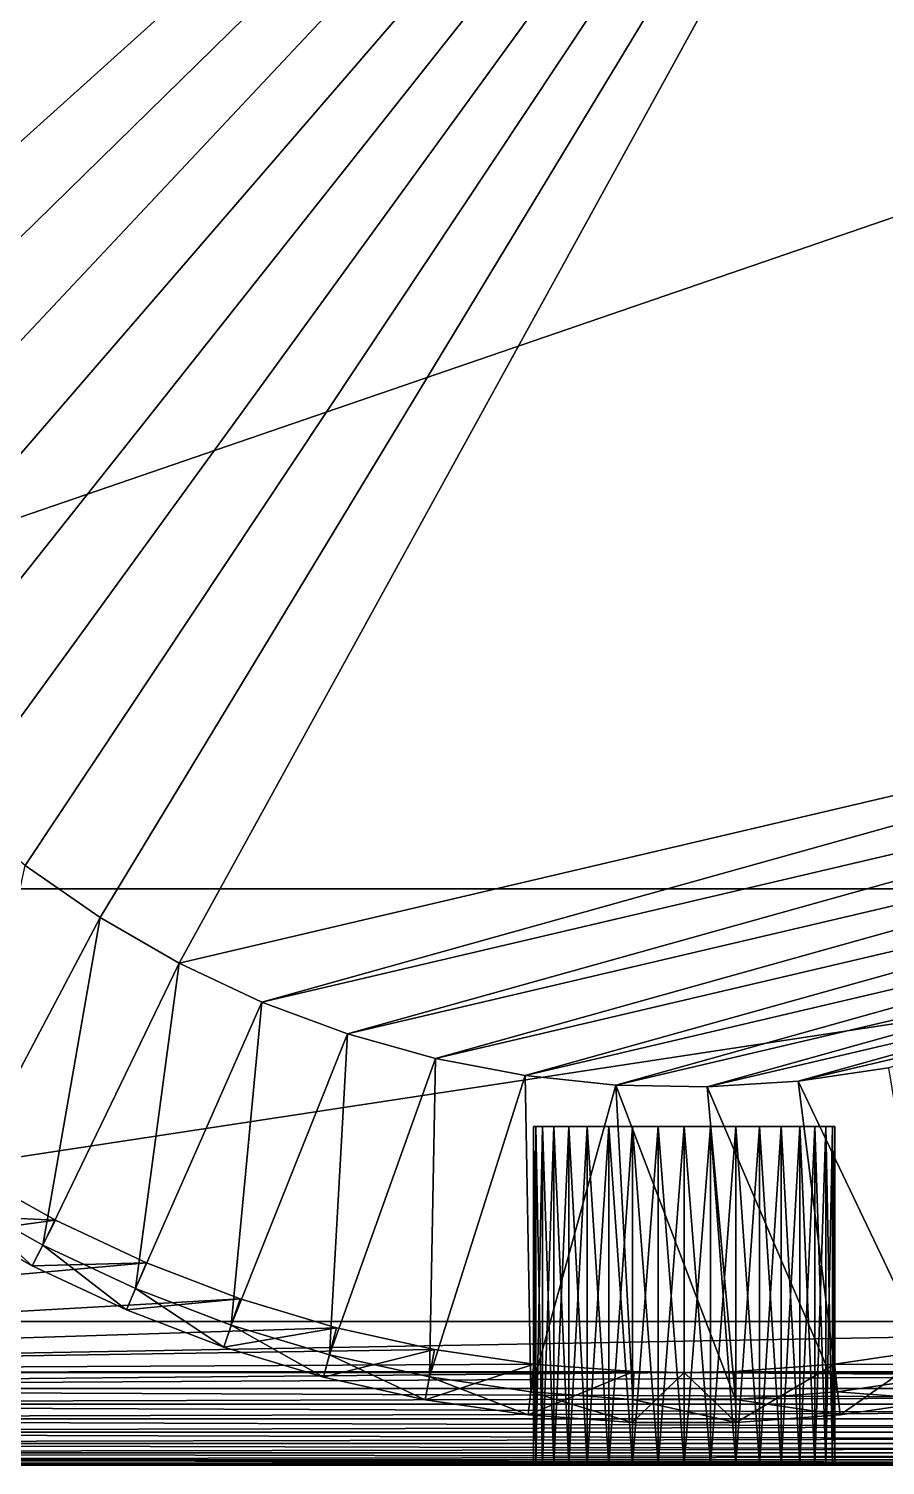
# Model space of a CAD drawing. Header units: metres. Extents: x 0 to 119, y 0 to 68.
# Drawn here: x 25.64 to 44.11, y 0 to 30.97 of the extents above; entities that cross this region are included whole.
import ezdxf

# ---------------------------------------------------------------- set-up
doc = ezdxf.new("R2010")
doc.units = ezdxf.units.M

msp = doc.modelspace()

# ---------------------------------------------------------------- linework, layer by layer
for points in [[(16.353516, 29.683571, 12.2), (16.271097, 31.65, 12.2), (51.521099, 52.001595, 12.2)], [(51.521099, 52.001595, 12.2), (16.600191, 27.730934, 12.2), (16.353516, 29.683571, 12.2)], [(17.009394, 25.805788, 12.2), (16.600191, 27.730934, 12.2), (51.521099, 52.001595, 12.2)], [(18.30278, 22.091688, 12.2), (17.009394, 25.805788, 12.2), (51.521099, 52.001595, 12.2)], [(18.30278, 22.091688, 12.2), (51.521099, 52.001595, 12.2), (19.177891, 20.328789, 12.2)], [(19.177891, 20.328789, 12.2), (51.521099, 52.001595, 12.2), (20.197449, 18.645298, 12.2)], [(51.521099, 52.001595, 12.2), (21.354303, 17.053026, 12.2), (20.197449, 18.645298, 12.2)], [(51.521099, 52.001595, 12.2), (22.640337, 15.563144, 12.2), (21.354303, 17.053026, 12.2)], [(24.04653, 14.186096, 12.2), (22.640337, 15.563144, 12.2), (51.521099, 52.001595, 12.2)], [(51.521099, 52.001595, 12.2), (25.563019, 12.931547, 12.2), (24.04653, 14.186096, 12.2)], [(51.521099, 52.001595, 12.2), (27.179169, 11.808294, 12.2), (25.563019, 12.931547, 12.2)], [(28.883642, 10.824216, 12.2), (27.179169, 11.808294, 12.2), (51.521099, 52.001595, 12.2)], [(58.782997, 17.837046, 12.2), (28.883642, 10.824216, 12.2), (51.521099, 52.001595, 12.2)], [(63.396095, 33.475002, 40), (2.121098, 33.475002, 40), (2.121098, 12.425, 40)], [(63.396095, 33.475002, 40), (2.121098, 12.425, 40), (63.396095, 12.425, 40)], [(30.664482, 9.986217, 12.2), (28.883642, 10.824216, 12.2), (58.782997, 17.837046, 12.2)], [(57.560482, 16.294615, 12.2), (30.664482, 9.986217, 12.2), (58.782997, 17.837046, 12.2)], [(57.560482, 16.294615, 12.2), (32.509201, 9.300173, 12.2), (30.664482, 9.986217, 12.2)], [(56.213184, 14.859893, 12.2), (32.509201, 9.300173, 12.2), (57.560482, 16.294615, 12.2)], [(56.213184, 14.859893, 12.2), (34.40485, 8.770896, 12.2), (32.509201, 9.300173, 12.2)], [(54.750561, 13.542939, 12.2), (34.40485, 8.770896, 12.2), (56.213184, 14.859893, 12.2)], [(54.750561, 13.542939, 12.2), (36.338146, 8.4021, 12.2), (34.40485, 8.770896, 12.2)], [(53.182865, 12.352994, 12.2), (36.338146, 8.4021, 12.2), (54.750561, 13.542939, 12.2)], [(27.179169, 11.808294, 6.199999), (24.012653, 5.828809, 6.199999), (25.563019, 12.931547, 6.199999)], [(27.179169, 11.808294, 12.2), (27.179169, 11.808294, 6.199999), (25.563019, 12.931547, 6.199999)], [(27.179169, 11.808294, 12.2), (25.563019, 12.931547, 6.199999), (25.563019, 12.931547, 12.2)], [(63.396095, 12.425, 40), (2.121098, 12.425, 40), (2.121098, 3.1, 40)], [(63.396095, 12.425, 40), (2.121098, 3.1, 40), (63.396095, 3.1, 40)], [(53.182865, 12.352994, 12.2), (38.295521, 8.196372, 12.2), (36.338146, 8.4021, 12.2)], [(51.521099, 11.298403, 12.2), (38.295521, 8.196372, 12.2), (53.182865, 12.352994, 12.2)], [(27.179169, 11.808294, 6.199999), (25.939518, 4.7474, 6.199999), (24.012653, 5.828809, 6.199999)], [(28.883642, 10.824216, 6.199999), (25.939518, 4.7474, 6.199999), (27.179169, 11.808294, 6.199999)], [(28.883642, 10.824216, 12.2), (28.883642, 10.824216, 6.199999), (27.179169, 11.808294, 6.199999)], [(28.883642, 10.824216, 12.2), (27.179169, 11.808294, 6.199999), (27.179169, 11.808294, 12.2)], [(51.521099, 11.298403, 12.2), (40.263248, 8.155154, 12.2), (38.295521, 8.196372, 12.2)], [(49.776913, 10.386564, 12.2), (40.263248, 8.155154, 12.2), (51.521099, 11.298403, 12.2)], [(28.883642, 10.824216, 6.199999), (27.94018, 3.809528, 6.199999), (25.939518, 4.7474, 6.199999)], [(30.664482, 9.986217, 6.199999), (27.94018, 3.809528, 6.199999), (28.883642, 10.824216, 6.199999)], [(30.664482, 9.986217, 12.2), (30.664482, 9.986217, 6.199999), (28.883642, 10.824216, 6.199999)], [(30.664482, 9.986217, 12.2), (28.883642, 10.824216, 6.199999), (28.883642, 10.824216, 12.2)], [(49.776913, 10.386564, 12.2), (42.227516, 8.278736, 12.2), (40.263248, 8.155154, 12.2)], [(47.962543, 9.623873, 12.2), (42.227516, 8.278736, 12.2), (49.776913, 10.386564, 12.2)], [(30.664482, 9.986217, 6.199999), (30.003965, 3.020197, 6.199999), (27.94018, 3.809528, 6.199999)], [(32.509201, 9.300173, 6.199999), (30.003965, 3.020197, 6.199999), (30.664482, 9.986217, 6.199999)], [(32.509201, 9.300173, 12.2), (32.509201, 9.300173, 6.199999), (30.664482, 9.986217, 6.199999)], [(32.509201, 9.300173, 12.2), (30.664482, 9.986217, 6.199999), (30.664482, 9.986217, 12.2)], [(47.962543, 9.623873, 12.2), (44.174561, 8.566249, 12.2), (42.227516, 8.278736, 12.2)], [(32.509201, 9.300173, 6.199999), (32.119862, 2.383618, 6.199999), (30.003965, 3.020197, 6.199999)], [(34.40485, 8.770896, 6.199999), (32.119862, 2.383618, 6.199999), (32.509201, 9.300173, 6.199999)], [(34.40485, 8.770896, 12.2), (34.40485, 8.770896, 6.199999), (32.509201, 9.300173, 6.199999)], [(34.40485, 8.770896, 12.2), (32.509201, 9.300173, 6.199999), (32.509201, 9.300173, 12.2)], [(34.40485, 8.770896, 6.199999), (34.276581, 1.903188, 6.199999), (32.119862, 2.383618, 6.199999)], [(36.338146, 8.4021, 6.199999), (34.276581, 1.903188, 6.199999), (34.40485, 8.770896, 6.199999)], [(36.338146, 8.4021, 12.2), (36.338146, 8.4021, 6.199999), (34.40485, 8.770896, 6.199999)], [(36.338146, 8.4021, 12.2), (34.40485, 8.770896, 6.199999), (34.40485, 8.770896, 12.2)], [(36.338146, 8.4021, 6.199999), (36.46262, 1.58147, 6.199999), (34.276581, 1.903188, 6.199999)], [(38.295521, 8.196372, 6.199999), (36.46262, 1.58147, 6.199999), (36.338146, 8.4021, 6.199999)], [(38.295521, 8.196372, 12.2), (38.295521, 8.196372, 6.199999), (36.338146, 8.4021, 6.199999)], [(38.295521, 8.196372, 12.2), (36.338146, 8.4021, 6.199999), (36.338146, 8.4021, 12.2)], [(44.174561, 8.566249, 6.199999), (45.265614, 1.903188, 6.199999), (42.227516, 8.278736, 6.199999)], [(44.174561, 8.566249, 12.2), (44.174561, 8.566249, 6.199999), (42.227516, 8.278736, 6.199999)], [(44.174561, 8.566249, 12.2), (42.227516, 8.278736, 6.199999), (42.227516, 8.278736, 12.2)], [(38.295521, 8.196372, 6.199999), (38.666309, 1.420181, 6.199999), (36.46262, 1.58147, 6.199999)], [(40.263248, 8.155154, 6.199999), (40.875889, 1.420181, 6.199999), (38.295521, 8.196372, 6.199999)], [(38.295521, 8.196372, 6.199999), (40.875889, 1.420181, 6.199999), (38.666309, 1.420181, 6.199999)], [(40.263248, 8.155154, 12.2), (40.263248, 8.155154, 6.199999), (38.295521, 8.196372, 6.199999)], [(40.263248, 8.155154, 12.2), (38.295521, 8.196372, 6.199999), (38.295521, 8.196372, 12.2)], [(42.227516, 8.278736, 6.199999), (43.079578, 1.58147, 6.199999), (40.263248, 8.155154, 6.199999)], [(42.227516, 8.278736, 12.2), (42.227516, 8.278736, 6.199999), (40.263248, 8.155154, 6.199999)], [(42.227516, 8.278736, 12.2), (40.263248, 8.155154, 6.199999), (40.263248, 8.155154, 12.2)], [(40.263248, 8.155154, 6.199999), (43.079578, 1.58147, 6.199999), (40.875889, 1.420181, 6.199999)], [(42.227516, 8.278736, 6.199999), (45.265614, 1.903188, 6.199999), (43.079578, 1.58147, 6.199999)], [(36.570473, 7.3, 24.698988), (36.570473, 0, 24.698988), (36.521099, 0, 24.13463)], [(36.570473, 7.3, 24.698988), (36.521099, 0, 24.13463), (36.521099, 7.3, 24.13463)], [(36.521099, 7.3, 24.13463), (36.521099, 0, 24.13463), (36.570473, 0, 23.570272)], [(36.521099, 7.3, 24.13463), (36.570473, 0, 23.570272), (36.570473, 7.3, 23.570272)], [(36.521099, 7.3, 24.13463), (36.570473, 7.3, 23.570272), (42.971722, 7.3, 24.698988)], [(42.971722, 7.3, 24.698988), (36.570473, 7.3, 24.698988), (36.521099, 7.3, 24.13463)], [(36.717098, 7.3, 25.246195), (36.717098, 0, 25.246195), (36.570473, 0, 24.698988)], [(36.717098, 7.3, 25.246195), (36.570473, 0, 24.698988), (36.570473, 7.3, 24.698988)], [(36.570473, 7.3, 23.570272), (36.570473, 0, 23.570272), (36.717098, 0, 23.023066)], [(36.570473, 7.3, 23.570272), (36.717098, 0, 23.023066), (36.717098, 7.3, 23.023066)], [(42.971722, 7.3, 24.698988), (36.570473, 7.3, 23.570272), (36.717098, 7.3, 23.023066)], [(42.971722, 7.3, 24.698988), (36.717098, 7.3, 25.246195), (36.570473, 7.3, 24.698988)], [(36.956516, 7.3, 25.75963), (36.956516, 0, 25.75963), (36.717098, 0, 25.246195)], [(36.956516, 7.3, 25.75963), (36.717098, 0, 25.246195), (36.717098, 7.3, 25.246195)], [(36.717098, 7.3, 23.023066), (36.717098, 0, 23.023066), (36.956516, 0, 22.50963)], [(36.717098, 7.3, 23.023066), (36.956516, 0, 22.50963), (36.956516, 7.3, 22.50963)], [(42.971722, 7.3, 24.698988), (36.717098, 7.3, 23.023066), (36.956516, 7.3, 22.50963)], [(37.281452, 7.3, 26.22369), (36.956516, 7.3, 25.75963), (36.717098, 7.3, 25.246195)], [(37.281452, 7.3, 26.22369), (36.717098, 7.3, 25.246195), (42.971722, 7.3, 24.698988)], [(37.281452, 7.3, 26.22369), (37.281452, 0, 26.22369), (36.956516, 0, 25.75963)], [(37.281452, 7.3, 26.22369), (36.956516, 0, 25.75963), (36.956516, 7.3, 25.75963)], [(36.956516, 7.3, 22.50963), (36.956516, 0, 22.50963), (37.281452, 0, 22.045572)], [(36.956516, 7.3, 22.50963), (37.281452, 0, 22.045572), (37.281452, 7.3, 22.045572)], [(36.956516, 7.3, 22.50963), (37.281452, 7.3, 22.045572), (42.971722, 7.3, 24.698988)], [(37.682037, 7.3, 26.624275), (37.682037, 0, 26.624275), (37.281452, 0, 26.22369)], [(37.682037, 7.3, 26.624275), (37.281452, 0, 26.22369), (37.281452, 7.3, 26.22369)], [(37.281452, 7.3, 22.045572), (37.281452, 0, 22.045572), (37.682037, 0, 21.644987)], [(37.281452, 7.3, 22.045572), (37.682037, 0, 21.644987), (37.682037, 7.3, 21.644987)], [(42.971722, 7.3, 24.698988), (37.682037, 7.3, 26.624275), (37.281452, 7.3, 26.22369)], [(42.971722, 7.3, 24.698988), (37.281452, 7.3, 22.045572), (37.682037, 7.3, 21.644987)], [(38.146099, 7.3, 26.949213), (38.146099, 0, 26.949213), (37.682037, 0, 26.624275)], [(38.146099, 7.3, 26.949213), (37.682037, 0, 26.624275), (37.682037, 7.3, 26.624275)], [(37.682037, 7.3, 21.644987), (37.682037, 0, 21.644987), (38.146099, 0, 21.320049)], [(37.682037, 7.3, 21.644987), (38.146099, 0, 21.320049), (38.146099, 7.3, 21.320049)], [(42.971722, 7.3, 24.698988), (38.146099, 7.3, 26.949213), (37.682037, 7.3, 26.624275)], [(42.8251, 7.3, 23.023066), (42.971722, 7.3, 23.570272), (37.682037, 7.3, 21.644987)], [(42.260742, 7.3, 22.045572), (42.8251, 7.3, 23.023066), (37.682037, 7.3, 21.644987)], [(42.260742, 7.3, 22.045572), (37.682037, 7.3, 21.644987), (38.659531, 7.3, 21.080629)], [(38.659531, 7.3, 21.080629), (37.682037, 7.3, 21.644987), (38.146099, 7.3, 21.320049)], [(42.971722, 7.3, 24.698988), (37.682037, 7.3, 21.644987), (43.021099, 7.3, 24.13463)], [(43.021099, 7.3, 24.13463), (37.682037, 7.3, 21.644987), (42.971722, 7.3, 23.570272)], [(38.659531, 7.3, 27.188631), (38.659531, 0, 27.188631), (38.146099, 0, 26.949213)], [(38.659531, 7.3, 27.188631), (38.146099, 0, 26.949213), (38.146099, 7.3, 26.949213)], [(38.146099, 7.3, 21.320049), (38.146099, 0, 21.320049), (38.659531, 0, 21.080629)], [(38.146099, 7.3, 21.320049), (38.659531, 0, 21.080629), (38.659531, 7.3, 21.080629)], [(38.659531, 7.3, 27.188631), (38.146099, 7.3, 26.949213), (42.971722, 7.3, 24.698988)], [(39.206741, 7.3, 27.335257), (39.206741, 0, 27.335257), (38.659531, 0, 27.188631)], [(39.206741, 7.3, 27.335257), (38.659531, 0, 27.188631), (38.659531, 7.3, 27.188631)], [(38.659531, 7.3, 21.080629), (38.659531, 0, 21.080629), (39.206741, 0, 20.934004)], [(38.659531, 7.3, 21.080629), (39.206741, 0, 20.934004), (39.206741, 7.3, 20.934004)], [(38.659531, 7.3, 21.080629), (39.206741, 7.3, 20.934004), (42.260742, 7.3, 22.045572)], [(42.971722, 7.3, 24.698988), (42.8251, 7.3, 25.246195), (38.659531, 7.3, 27.188631)], [(38.659531, 7.3, 27.188631), (42.8251, 7.3, 25.246195), (42.585682, 7.3, 25.75963)], [(38.659531, 7.3, 27.188631), (42.585682, 7.3, 25.75963), (42.260742, 7.3, 26.22369)], [(42.260742, 7.3, 26.22369), (41.860161, 7.3, 26.624275), (38.659531, 7.3, 27.188631)], [(38.659531, 7.3, 27.188631), (41.860161, 7.3, 26.624275), (41.396099, 7.3, 26.949213)], [(38.659531, 7.3, 27.188631), (41.396099, 7.3, 26.949213), (40.882668, 7.3, 27.188631)], [(40.882668, 7.3, 27.188631), (40.335453, 7.3, 27.335257), (38.659531, 7.3, 27.188631)], [(38.659531, 7.3, 27.188631), (40.335453, 7.3, 27.335257), (39.771099, 7.3, 27.384632)], [(38.659531, 7.3, 27.188631), (39.771099, 7.3, 27.384632), (39.206741, 7.3, 27.335257)], [(39.206741, 7.3, 20.934004), (39.771099, 0, 20.88463), (39.771099, 7.3, 20.88463)], [(39.771099, 7.3, 27.384632), (39.771099, 0, 27.384632), (39.206741, 0, 27.335257)], [(39.771099, 7.3, 27.384632), (39.206741, 0, 27.335257), (39.206741, 7.3, 27.335257)], [(39.206741, 7.3, 20.934004), (39.206741, 0, 20.934004), (39.771099, 0, 20.88463)], [(39.771099, 7.3, 20.88463), (42.260742, 7.3, 22.045572), (39.206741, 7.3, 20.934004)], [(39.771099, 7.3, 20.88463), (39.771099, 0, 20.88463), (40.335453, 0, 20.934004)], [(39.771099, 7.3, 20.88463), (40.335453, 0, 20.934004), (40.335453, 7.3, 20.934004)], [(40.335453, 7.3, 27.335257), (40.335453, 0, 27.335257), (39.771099, 0, 27.384632)], [(40.335453, 7.3, 27.335257), (39.771099, 0, 27.384632), (39.771099, 7.3, 27.384632)], [(40.335453, 7.3, 20.934004), (42.260742, 7.3, 22.045572), (39.771099, 7.3, 20.88463)], [(40.335453, 7.3, 20.934004), (40.335453, 0, 20.934004), (40.882668, 0, 21.080629)], [(40.335453, 7.3, 20.934004), (40.882668, 0, 21.080629), (40.882668, 7.3, 21.080629)], [(40.882668, 7.3, 27.188631), (40.882668, 0, 27.188631), (40.335453, 0, 27.335257)], [(40.882668, 7.3, 27.188631), (40.335453, 0, 27.335257), (40.335453, 7.3, 27.335257)], [(40.882668, 7.3, 21.080629), (41.396099, 7.3, 21.320049), (40.335453, 7.3, 20.934004)], [(40.335453, 7.3, 20.934004), (41.396099, 7.3, 21.320049), (42.260742, 7.3, 22.045572)], [(40.882668, 7.3, 21.080629), (40.882668, 0, 21.080629), (41.396099, 0, 21.320049)], [(40.882668, 7.3, 21.080629), (41.396099, 0, 21.320049), (41.396099, 7.3, 21.320049)], [(41.396099, 7.3, 26.949213), (41.396099, 0, 26.949213), (40.882668, 0, 27.188631)], [(41.396099, 7.3, 26.949213), (40.882668, 0, 27.188631), (40.882668, 7.3, 27.188631)], [(41.396099, 7.3, 21.320049), (41.396099, 0, 21.320049), (41.860161, 0, 21.644987)], [(41.396099, 7.3, 21.320049), (41.860161, 0, 21.644987), (41.860161, 7.3, 21.644987)], [(41.860161, 7.3, 26.624275), (41.860161, 0, 26.624275), (41.396099, 0, 26.949213)], [(41.860161, 7.3, 26.624275), (41.396099, 0, 26.949213), (41.396099, 7.3, 26.949213)], [(41.396099, 7.3, 21.320049), (41.860161, 7.3, 21.644987), (42.260742, 7.3, 22.045572)], [(41.860161, 7.3, 21.644987), (41.860161, 0, 21.644987), (42.260742, 0, 22.045572)], [(41.860161, 7.3, 21.644987), (42.260742, 0, 22.045572), (42.260742, 7.3, 22.045572)], [(42.260742, 7.3, 26.22369), (42.260742, 0, 26.22369), (41.860161, 0, 26.624275)], [(42.260742, 7.3, 26.22369), (41.860161, 0, 26.624275), (41.860161, 7.3, 26.624275)], [(42.260742, 7.3, 22.045572), (42.260742, 0, 22.045572), (42.585682, 0, 22.50963)], [(42.260742, 7.3, 22.045572), (42.585682, 0, 22.50963), (42.585682, 7.3, 22.50963)], [(42.585682, 7.3, 25.75963), (42.585682, 0, 25.75963), (42.260742, 0, 26.22369)], [(42.585682, 7.3, 25.75963), (42.260742, 0, 26.22369), (42.260742, 7.3, 26.22369)], [(42.585682, 7.3, 22.50963), (42.8251, 7.3, 23.023066), (42.260742, 7.3, 22.045572)], [(42.585682, 7.3, 22.50963), (42.585682, 0, 22.50963), (42.8251, 0, 23.023066)], [(42.585682, 7.3, 22.50963), (42.8251, 0, 23.023066), (42.8251, 7.3, 23.023066)], [(42.8251, 7.3, 25.246195), (42.8251, 0, 25.246195), (42.585682, 0, 25.75963)], [(42.8251, 7.3, 25.246195), (42.585682, 0, 25.75963), (42.585682, 7.3, 25.75963)], [(42.8251, 7.3, 23.023066), (42.8251, 0, 23.023066), (42.971722, 0, 23.570272)], [(42.8251, 7.3, 23.023066), (42.971722, 0, 23.570272), (42.971722, 7.3, 23.570272)], [(42.971722, 7.3, 24.698988), (42.971722, 0, 24.698988), (42.8251, 0, 25.246195)], [(42.971722, 7.3, 24.698988), (42.8251, 0, 25.246195), (42.8251, 7.3, 25.246195)], [(42.971722, 7.3, 23.570272), (42.971722, 0, 23.570272), (43.021099, 0, 24.13463)], [(42.971722, 7.3, 23.570272), (43.021099, 0, 24.13463), (43.021099, 7.3, 24.13463)], [(43.021099, 7.3, 24.13463), (43.021099, 0, 24.13463), (42.971722, 0, 24.698988)], [(43.021099, 7.3, 24.13463), (42.971722, 0, 24.698988), (42.971722, 7.3, 24.698988)], [(24.325218, 6.340965, 13.4), (26.213863, 5.281005, 13.4), (2.121098, 2, 13.4)], [(23.752182, 5.402013, 12.299999), (26.213863, 5.281005, 13.4), (24.325218, 6.340965, 13.4)], [(23.752182, 5.402013, 6.7), (24.012653, 5.828809, 6.199999), (25.710897, 4.302729, 6.7)], [(25.710897, 4.302729, 6.7), (24.012653, 5.828809, 6.199999), (25.939518, 4.7474, 6.199999)], [(2.121098, 2, 13.4), (26.213863, 5.281005, 13.4), (28.174843, 4.361736, 13.4)], [(25.710897, 4.302729, 6.7), (25.710897, 4.302729, 12.299999), (23.752182, 5.402013, 12.299999)], [(25.710897, 4.302729, 6.7), (23.752182, 5.402013, 12.299999), (23.752182, 5.402013, 6.7)], [(25.710897, 4.302729, 12.299999), (26.213863, 5.281005, 13.4), (23.752182, 5.402013, 12.299999)], [(25.710897, 4.302729, 12.299999), (28.174843, 4.361736, 13.4), (26.213863, 5.281005, 13.4)], [(25.710897, 4.302729, 6.7), (25.939518, 4.7474, 6.199999), (27.744629, 3.349355, 6.7)], [(27.744629, 3.349355, 6.7), (25.939518, 4.7474, 6.199999), (27.94018, 3.809528, 6.199999)], [(2.121098, 2, 13.4), (28.174843, 4.361736, 13.4), (30.197695, 3.588061, 13.4)], [(27.744629, 3.349355, 12.299999), (28.174843, 4.361736, 13.4), (25.710897, 4.302729, 12.299999)], [(27.744629, 3.349355, 12.299999), (30.197695, 3.588061, 13.4), (28.174843, 4.361736, 13.4)], [(27.744629, 3.349355, 6.7), (27.744629, 3.349355, 12.299999), (25.710897, 4.302729, 12.299999)], [(27.744629, 3.349355, 6.7), (25.710897, 4.302729, 12.299999), (25.710897, 4.302729, 6.7)], [(27.744629, 3.349355, 6.7), (27.94018, 3.809528, 6.199999), (29.842525, 2.546977, 6.7)], [(29.842525, 2.546977, 6.7), (27.94018, 3.809528, 6.199999), (30.003965, 3.020197, 6.199999)], [(32.271622, 2.964108, 13.4), (2.121098, 2, 13.4), (30.197695, 3.588061, 13.4)], [(29.842525, 2.546977, 12.299999), (30.197695, 3.588061, 13.4), (27.744629, 3.349355, 12.299999)], [(29.842525, 2.546977, 12.299999), (32.271622, 2.964108, 13.4), (30.197695, 3.588061, 13.4)], [(63.396095, 3.1, 40), (2.121098, 3.1, 40), (2.121098, 2, 40)], [(63.396095, 3.1, 40), (2.121098, 2, 40), (63.396095, 2, 40)], [(29.842525, 2.546977, 6.7), (29.842525, 2.546977, 12.299999), (27.744629, 3.349355, 12.299999)], [(29.842525, 2.546977, 6.7), (27.744629, 3.349355, 12.299999), (27.744629, 3.349355, 6.7)], [(34.385567, 2.493208, 13.4), (2.121098, 2, 13.4), (32.271622, 2.964108, 13.4)], [(29.842525, 2.546977, 6.7), (30.003965, 3.020197, 6.199999), (31.993397, 1.899876, 6.7)], [(31.993397, 1.899876, 12.299999), (32.271622, 2.964108, 13.4), (29.842525, 2.546977, 12.299999)], [(31.993397, 1.899876, 6.7), (30.003965, 3.020197, 6.199999), (32.119862, 2.383618, 6.199999)], [(31.993397, 1.899876, 12.299999), (34.385567, 2.493208, 13.4), (32.271622, 2.964108, 13.4)], [(34.385567, 2.493208, 13.4), (36.52824, 2.177871, 13.4), (2.121098, 2, 13.4)], [(31.993397, 1.899876, 6.7), (31.993397, 1.899876, 12.299999), (29.842525, 2.546977, 12.299999)], [(31.993397, 1.899876, 6.7), (29.842525, 2.546977, 12.299999), (29.842525, 2.546977, 6.7)], [(34.185768, 1.411505, 12.299999), (34.385567, 2.493208, 13.4), (31.993397, 1.899876, 12.299999)], [(34.185768, 1.411505, 12.299999), (36.52824, 2.177871, 13.4), (34.385567, 2.493208, 13.4)], [(43.013958, 2.177871, 13.4), (45.156631, 2.493208, 13.4), (83.421097, 2, 13.4)], [(43.013958, 2.177871, 13.4), (43.134266, 1.08447, 12.299999), (45.156631, 2.493208, 13.4)], [(45.156631, 2.493208, 13.4), (43.134266, 1.08447, 12.299999), (45.35643, 1.411505, 12.299999)], [(2.121098, 2, 13.4), (36.52824, 2.177871, 13.4), (38.688221, 2.019781, 13.4)], [(31.993397, 1.899876, 6.7), (32.119862, 2.383618, 6.199999), (34.185768, 1.411505, 6.7)], [(34.185768, 1.411505, 6.7), (32.119862, 2.383618, 6.199999), (34.276581, 1.903188, 6.199999)], [(36.407932, 1.08447, 12.299999), (36.52824, 2.177871, 13.4), (34.185768, 1.411505, 12.299999)], [(36.407932, 1.08447, 12.299999), (38.688221, 2.019781, 13.4), (36.52824, 2.177871, 13.4)], [(43.013958, 2.177871, 13.4), (83.421097, 2, 13.4), (40.853977, 2.019781, 13.4)], [(43.013958, 2.177871, 13.4), (40.853977, 2.019781, 13.4), (40.89415, 0.920515, 12.299999)], [(40.89415, 0.920515, 12.299999), (43.134266, 1.08447, 12.299999), (43.013958, 2.177871, 13.4)], [(2.121098, 2, 13.4), (38.688221, 2.019781, 13.4), (39.771099, 2, 13.4)], [(117.121101, 1.652704, 39.969616), (63.396095, 2, 40), (2.121098, 1.652704, 39.969616)], [(2.121098, 1.652704, 39.969616), (63.396095, 2, 40), (2.121098, 2, 40)], [(2.121098, 1.652704, 13.430384), (2.121098, 2, 13.4), (39.771099, 2, 13.4)], [(83.421097, 1.652704, 13.430384), (2.121098, 1.652704, 13.430384), (39.771099, 2, 13.4)], [(34.185768, 1.411505, 6.7), (34.185768, 1.411505, 12.299999), (31.993397, 1.899876, 12.299999)], [(34.185768, 1.411505, 6.7), (31.993397, 1.899876, 12.299999), (31.993397, 1.899876, 6.7)], [(34.185768, 1.411505, 6.7), (34.276581, 1.903188, 6.199999), (36.407932, 1.08447, 6.7)], [(36.407932, 1.08447, 6.7), (34.276581, 1.903188, 6.199999), (36.46262, 1.58147, 6.199999)], [(38.648048, 0.920515, 12.299999), (38.688221, 2.019781, 13.4), (36.407932, 1.08447, 12.299999)], [(38.648048, 0.920515, 12.299999), (39.771099, 2, 13.4), (38.688221, 2.019781, 13.4)], [(40.89415, 0.920515, 12.299999), (39.771099, 2, 13.4), (38.648048, 0.920515, 12.299999)], [(40.853977, 2.019781, 13.4), (83.421097, 2, 13.4), (39.771099, 2, 13.4)], [(40.89415, 0.920515, 12.299999), (40.853977, 2.019781, 13.4), (39.771099, 2, 13.4)], [(83.421097, 1.652704, 13.430384), (39.771099, 2, 13.4), (83.421097, 2, 13.4)], [(45.35643, 1.411505, 6.7), (43.079578, 1.58147, 6.199999), (45.265614, 1.903188, 6.199999)], [(2.121098, 1.31596, 39.879387), (117.121101, 1.31596, 39.879387), (117.121101, 1.652704, 39.969616)], [(2.121098, 1.31596, 39.879387), (117.121101, 1.652704, 39.969616), (2.121098, 1.652704, 39.969616)], [(83.421097, 1.31596, 13.520615), (2.121098, 1.31596, 13.520615), (2.121098, 1.652704, 13.430384)], [(83.421097, 1.31596, 13.520615), (2.121098, 1.652704, 13.430384), (83.421097, 1.652704, 13.430384)], [(36.407932, 1.08447, 6.7), (36.46262, 1.58147, 6.199999), (38.648048, 0.920515, 6.7)], [(38.648048, 0.920515, 6.7), (36.46262, 1.58147, 6.199999), (38.666309, 1.420181, 6.199999)], [(43.134266, 1.08447, 6.7), (40.875889, 1.420181, 6.199999), (43.079578, 1.58147, 6.199999)], [(43.134266, 1.08447, 6.7), (43.079578, 1.58147, 6.199999), (45.35643, 1.411505, 6.7)], [(2.121098, 1, 39.732052), (117.121101, 1, 39.732052), (117.121101, 1.31596, 39.879387)], [(2.121098, 1, 39.732052), (117.121101, 1.31596, 39.879387), (2.121098, 1.31596, 39.879387)], [(83.421097, 1, 13.667949), (2.121098, 1, 13.667949), (2.121098, 1.31596, 13.520615)], [(83.421097, 1, 13.667949), (2.121098, 1.31596, 13.520615), (83.421097, 1.31596, 13.520615)], [(36.407932, 1.08447, 6.7), (36.407932, 1.08447, 12.299999), (34.185768, 1.411505, 12.299999)], [(36.407932, 1.08447, 6.7), (34.185768, 1.411505, 12.299999), (34.185768, 1.411505, 6.7)], [(38.648048, 0.920515, 6.7), (38.666309, 1.420181, 6.199999), (40.89415, 0.920515, 6.7)], [(40.89415, 0.920515, 6.7), (38.666309, 1.420181, 6.199999), (40.875889, 1.420181, 6.199999)], [(40.89415, 0.920515, 6.7), (40.875889, 1.420181, 6.199999), (43.134266, 1.08447, 6.7)], [(45.35643, 1.411505, 6.7), (45.35643, 1.411505, 12.299999), (43.134266, 1.08447, 12.299999)], [(45.35643, 1.411505, 6.7), (43.134266, 1.08447, 12.299999), (43.134266, 1.08447, 6.7)], [(2.121098, 0.714425, 39.532089), (117.121101, 0.714425, 39.532089), (117.121101, 1, 39.732052)], [(2.121098, 0.714425, 39.532089), (117.121101, 1, 39.732052), (2.121098, 1, 39.732052)], [(83.421097, 0.714425, 13.86791), (2.121098, 0.714425, 13.86791), (2.121098, 1, 13.667949)], [(83.421097, 0.714425, 13.86791), (2.121098, 1, 13.667949), (83.421097, 1, 13.667949)], [(38.648048, 0.920515, 6.7), (38.648048, 0.920515, 12.299999), (36.407932, 1.08447, 12.299999)], [(38.648048, 0.920515, 6.7), (36.407932, 1.08447, 12.299999), (36.407932, 1.08447, 6.7)], [(43.134266, 1.08447, 6.7), (43.134266, 1.08447, 12.299999), (40.89415, 0.920515, 12.299999)], [(43.134266, 1.08447, 6.7), (40.89415, 0.920515, 12.299999), (40.89415, 0.920515, 6.7)], [(2.121098, 0.467911, 39.285576), (117.121101, 0.467911, 39.285576), (117.121101, 0.714425, 39.532089)], [(2.121098, 0.467911, 39.285576), (117.121101, 0.714425, 39.532089), (2.121098, 0.714425, 39.532089)], [(83.421097, 0.467911, 14.114425), (2.121098, 0.467911, 14.114425), (2.121098, 0.714425, 13.86791)], [(83.421097, 0.467911, 14.114425), (2.121098, 0.714425, 13.86791), (83.421097, 0.714425, 13.86791)], [(40.89415, 0.920515, 6.7), (40.89415, 0.920515, 12.299999), (38.648048, 0.920515, 12.299999)], [(40.89415, 0.920515, 6.7), (38.648048, 0.920515, 12.299999), (38.648048, 0.920515, 6.7)], [(2.121098, 0.267949, 38.999996), (117.121101, 0.267949, 38.999996), (117.121101, 0.467911, 39.285576)], [(2.121098, 0.267949, 38.999996), (117.121101, 0.467911, 39.285576), (2.121098, 0.467911, 39.285576)], [(83.421097, 0.267949, 14.4), (2.121098, 0.267949, 14.4), (2.121098, 0.467911, 14.114425)], [(83.421097, 0.267949, 14.4), (2.121098, 0.467911, 14.114425), (83.421097, 0.467911, 14.114425)], [(2.121098, 0.120615, 38.68404), (117.121101, 0.120615, 38.68404), (117.121101, 0.267949, 38.999996)], [(2.121098, 0.120615, 38.68404), (117.121101, 0.267949, 38.999996), (2.121098, 0.267949, 38.999996)], [(83.421097, 0.120615, 14.71596), (2.121098, 0.120615, 14.71596), (2.121098, 0.267949, 14.4)], [(83.421097, 0.120615, 14.71596), (2.121098, 0.267949, 14.4), (83.421097, 0.267949, 14.4)], [(2.121098, 0.030384, 38.347298), (117.121101, 0.030384, 38.347298), (117.121101, 0.120615, 38.68404)], [(2.121098, 0.030384, 38.347298), (117.121101, 0.120615, 38.68404), (2.121098, 0.120615, 38.68404)], [(83.421097, 0.030384, 15.052703), (2.121098, 0.030384, 15.052703), (2.121098, 0.120615, 14.71596)], [(83.421097, 0.030384, 15.052703), (2.121098, 0.120615, 14.71596), (83.421097, 0.120615, 14.71596)], [(2.121098, 0, 38), (117.121101, 0, 38), (117.121101, 0.030384, 38.347298)], [(2.121098, 0, 38), (117.121101, 0.030384, 38.347298), (2.121098, 0.030384, 38.347298)], [(83.421097, 0, 15.399999), (2.121098, 0, 15.399999), (2.121098, 0.030384, 15.052703)], [(83.421097, 0, 15.399999), (2.121098, 0.030384, 15.052703), (83.421097, 0.030384, 15.052703)], [(38.659531, 0, 21.080629), (38.146099, 0, 21.320049), (2.121098, 0, 15.399999)], [(2.121098, 0, 15.399999), (38.146099, 0, 21.320049), (37.682037, 0, 21.644987)], [(37.682037, 0, 21.644987), (37.281452, 0, 22.045572), (2.121098, 0, 15.399999)], [(2.121098, 0, 15.399999), (37.281452, 0, 22.045572), (36.956516, 0, 22.50963)], [(2.121098, 0, 15.399999), (36.956516, 0, 22.50963), (36.717098, 0, 23.023066)], [(36.717098, 0, 25.246195), (36.956516, 0, 25.75963), (2.121098, 0, 38)], [(2.121098, 0, 38), (36.956516, 0, 25.75963), (37.281452, 0, 26.22369)], [(83.421097, 0, 15.399999), (39.771099, 0, 20.88463), (2.121098, 0, 15.399999)], [(2.121098, 0, 15.399999), (39.771099, 0, 20.88463), (39.206741, 0, 20.934004)], [(2.121098, 0, 15.399999), (39.206741, 0, 20.934004), (38.659531, 0, 21.080629)], [(37.281452, 0, 26.22369), (37.682037, 0, 26.624275), (2.121098, 0, 38)], [(2.121098, 0, 38), (37.682037, 0, 26.624275), (38.146099, 0, 26.949213)], [(2.121098, 0, 38), (38.146099, 0, 26.949213), (38.659531, 0, 27.188631)], [(36.717098, 0, 23.023066), (36.570473, 0, 23.570272), (2.121098, 0, 15.399999)], [(2.121098, 0, 15.399999), (36.570473, 0, 23.570272), (36.521099, 0, 24.13463)], [(2.121098, 0, 15.399999), (36.521099, 0, 24.13463), (2.121098, 0, 38)], [(2.121098, 0, 38), (36.521099, 0, 24.13463), (36.570473, 0, 24.698988)], [(2.121098, 0, 38), (36.570473, 0, 24.698988), (36.717098, 0, 25.246195)], [(38.659531, 0, 27.188631), (39.206741, 0, 27.335257), (2.121098, 0, 38)], [(2.121098, 0, 38), (39.206741, 0, 27.335257), (39.771099, 0, 27.384632)], [(2.121098, 0, 38), (39.771099, 0, 27.384632), (117.121101, 0, 38)], [(83.421097, 0, 15.399999), (40.335453, 0, 20.934004), (39.771099, 0, 20.88463)], [(117.121101, 0, 38), (39.771099, 0, 27.384632), (40.335453, 0, 27.335257)], [(40.882668, 0, 21.080629), (40.335453, 0, 20.934004), (83.421097, 0, 15.399999)], [(117.121101, 0, 38), (40.335453, 0, 27.335257), (40.882668, 0, 27.188631)], [(83.421097, 0, 15.399999), (41.396099, 0, 21.320049), (40.882668, 0, 21.080629)], [(40.882668, 0, 27.188631), (41.396099, 0, 26.949213), (117.121101, 0, 38)], [(83.421097, 0, 15.399999), (41.860161, 0, 21.644987), (41.396099, 0, 21.320049)], [(117.121101, 0, 38), (41.396099, 0, 26.949213), (41.860161, 0, 26.624275)], [(42.260742, 0, 22.045572), (41.860161, 0, 21.644987), (83.421097, 0, 15.399999)], [(41.860161, 0, 26.624275), (42.260742, 0, 26.22369), (117.121101, 0, 38)], [(83.421097, 0, 15.399999), (42.585682, 0, 22.50963), (42.260742, 0, 22.045572)], [(117.121101, 0, 38), (42.260742, 0, 26.22369), (42.585682, 0, 25.75963)], [(117.121101, 0, 38), (42.585682, 0, 25.75963), (42.8251, 0, 25.246195)], [(83.421097, 0, 15.399999), (42.8251, 0, 23.023066), (42.585682, 0, 22.50963)], [(42.8251, 0, 25.246195), (42.971722, 0, 24.698988), (117.121101, 0, 38)], [(83.421097, 0, 15.399999), (42.971722, 0, 23.570272), (42.8251, 0, 23.023066)], [(117.121101, 0, 38), (42.971722, 0, 24.698988), (43.021099, 0, 24.13463)], [(117.121101, 0, 38), (43.021099, 0, 24.13463), (42.971722, 0, 23.570272)], [(83.947662, 0, 15.362339), (117.121101, 0, 38), (42.971722, 0, 23.570272)], [(83.947662, 0, 15.362339), (42.971722, 0, 23.570272), (83.421097, 0, 15.399999)]]:
    msp.add_3dface(points)

doc.saveas('drawing.dxf')
